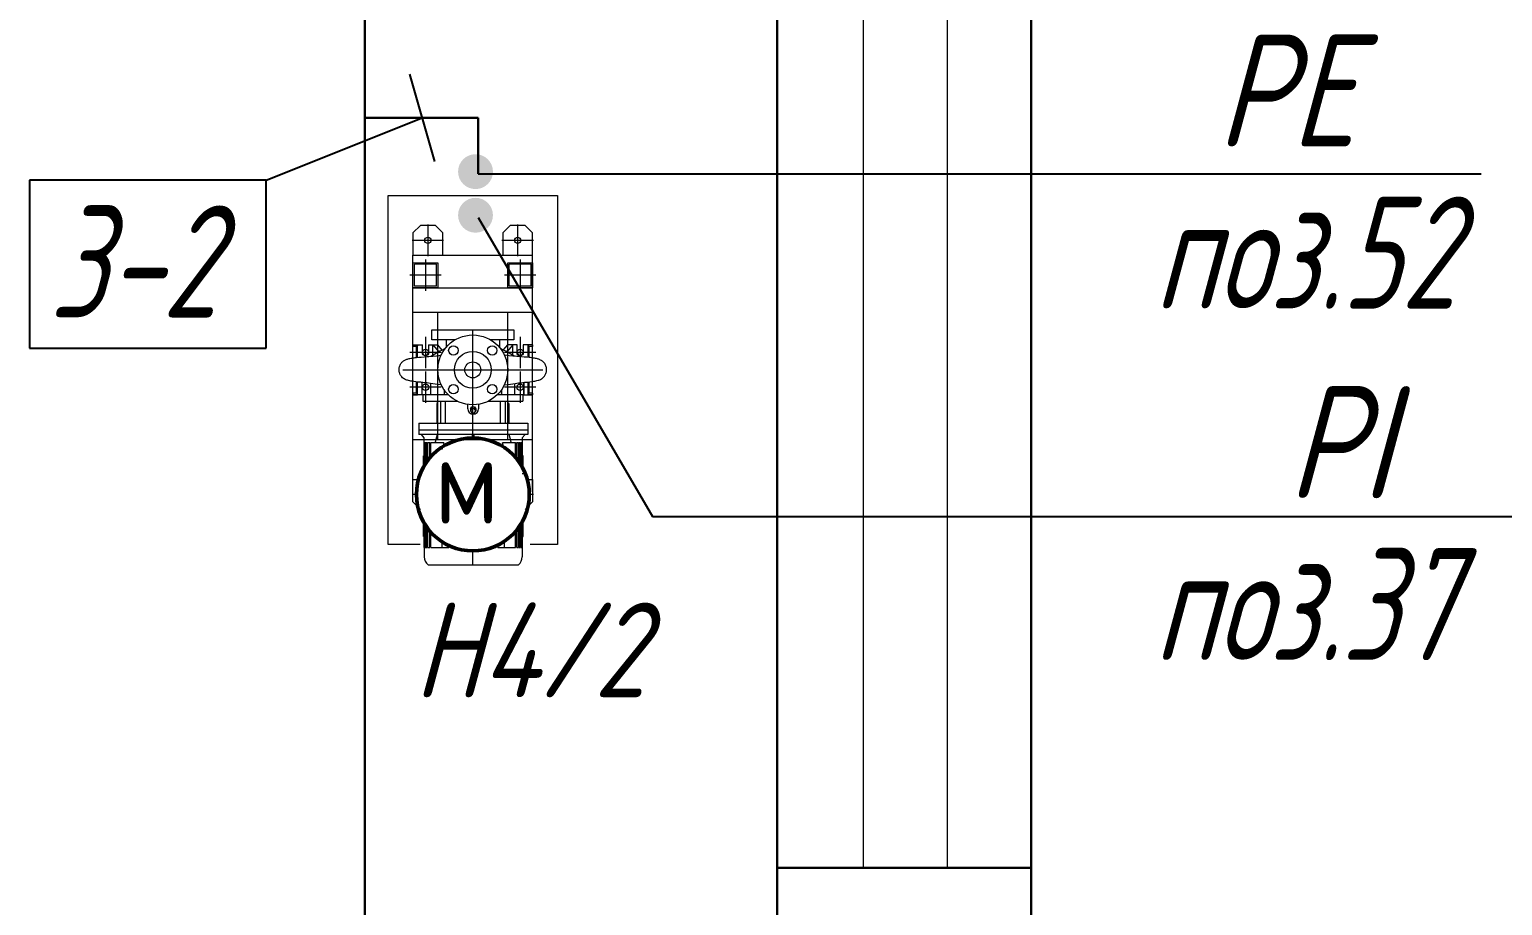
# Model space of a CAD drawing. Header units: millimetres. Extents: x 409 to 1826, y -2285 to 789.
# Drawn here: x 1074.5 to 1133.6, y 512.1 to 547.3 of the extents above; entities that cross this region are included whole.
import ezdxf

# ---------------------------------------------------------------- set-up
doc = ezdxf.new("R2010")
doc.units = ezdxf.units.MM
doc.linetypes.add('осевая', pattern=[50.8, 31.75, -6.35, 6.35, -6.35])
for name, color, linetype, lineweight in [('1-основная-050 ж', 2, 'Continuous', 50), ('7-тонкая-текст.-02', 4, 'Continuous', 30), ('7-тонкая.текст-02', 4, 'Continuous', 30), ('Visible (ISO)', 7, 'Continuous', 50), ('АР_Стены наружные', 7, 'Continuous', 30), ('Опора', 22, 'Continuous', 15), ('осевая', 33, 'осевая', 13), ('Тонкая - 018', 254, 'Continuous', 18)]:
    doc.layers.add(name, color=color, linetype=linetype, lineweight=lineweight)
doc.layers.add('ТХ_Оси труб.', color=3, linetype='осевая')
doc.styles.add('2', font='simplex.shx', dxfattribs={"width": 0.8, "oblique": 15, "height": 3.5})
doc.styles.add('GOST тип А', font='GOST_A.TTF', dxfattribs={"oblique": 15})
doc.styles.get("Standard").update_dxf_attribs({"font": 'GOST_A.TTF', "oblique": 15})

msp = doc.modelspace()

# ---------------------------------------------------------------- hatches: boundary and pattern name
for points in [[(1093.096, 541.588, -1), (1091.696, 541.588, -1)], [(1093.096, 539.838, -1), (1091.696, 539.838, -1)]]:
    msp.add_hatch(color=7).paths.add_polyline_path(points)

# ---------------------------------------------------------------- linework, layer by layer
for p, q in [((1089.75, 545.5), (1090.75, 542)), ((1084, 541.25), (1090.25, 543.75)), ((1092.5, 541.5), (1119.25, 541.5)), ((1119.25, 541.5), (1125.25, 541.5)), ((1125.25, 541.5), (1132.75, 541.5)), ((1074.5, 541.25), (1074.5, 534.5)), ((1084, 541.25), (1074.5, 541.25)), ((1084, 534.5), (1084, 541.25)), ((1092.5, 539.75), (1099.5, 527.75)), ((1074.5, 534.5), (1084, 534.5)), ((1099.5, 527.75), (1136.5, 527.75))]:
    msp.add_line(p, q)
at = {"lineweight": 30}
for p, q in [((1092.5, 543.75), (1087.961, 543.75)), ((1092.5, 541.5), (1092.5, 543.75))]:
    msp.add_line(p, q, dxfattribs=at)
at = {"color": 7, "lineweight": 13}
for p, q in [((1088.886, 526.624), (1088.886, 540.624)), ((1088.886, 540.624), (1095.686, 540.624)), ((1095.686, 540.624), (1095.686, 526.624)), ((1090.171, 526.624), (1088.886, 526.624)), ((1095.686, 526.624), (1094.586, 526.624))]:
    msp.add_line(p, q, dxfattribs=at)
at = {"layer": '1-основная-050 ж', "color": 7, "lineweight": 30, "ltscale": 0.5}
msp.add_line((1087.961, 602.121), (1087.961, 491.722), dxfattribs=at)
at = {"layer": '1-основная-050 ж', "color": 7, "ltscale": 0.1}
msp.add_circle((1092.289, 528.633), 2.265, dxfattribs=at)
at = {"layer": 'Visible (ISO)', "color": 7, "lineweight": 13}
for p, q in [((1090.637, 535.233), (1093.937, 535.233)), ((1090.637, 534.833), (1090.637, 535.233)), ((1093.937, 535.233), (1093.937, 534.833)), ((1089.887, 534.633), (1090.067, 534.633)), ((1089.887, 534.573), (1089.887, 534.633)), ((1090.022, 534.573), (1089.887, 534.573)), ((1089.887, 534.112), (1089.887, 534.573)), ((1090.067, 534.603), (1090.022, 534.573)), ((1090.022, 534.129), (1090.022, 534.573)), ((1090.067, 534.633), (1090.267, 534.633)), ((1090.067, 534.633), (1090.067, 534.603)), ((1090.067, 534.134), (1090.067, 534.603)), ((1090.267, 534.333), (1090.267, 534.633)), ((1090.507, 534.633), (1090.507, 534.333)), ((1090.507, 534.633), (1090.679, 534.633)), ((1091.566, 534.833), (1090.637, 534.833)), ((1090.679, 534.214), (1090.679, 534.633)), ((1090.679, 534.633), (1090.887, 534.633)), ((1090.679, 534.633), (1090.919, 534.356)), ((1091.064, 534.428), (1090.887, 534.633)), ((1091.215, 534.833), (1091.215, 534.534)), ((1093.937, 534.833), (1093.008, 534.833)), ((1093.359, 534.833), (1093.359, 534.534)), ((1093.51, 534.428), (1093.687, 534.633)), ((1093.895, 534.633), (1093.656, 534.356)), ((1093.895, 534.633), (1093.687, 534.633)), ((1094.067, 534.633), (1093.895, 534.633)), ((1093.895, 534.214), (1093.895, 534.633)), ((1094.067, 534.333), (1094.067, 534.633)), ((1094.307, 534.633), (1094.307, 534.333)), ((1094.507, 534.633), (1094.307, 534.633)), ((1094.687, 534.633), (1094.507, 534.633)), ((1094.507, 534.603), (1094.507, 534.633)), ((1094.552, 534.573), (1094.507, 534.603)), ((1094.507, 534.134), (1094.507, 534.603)), ((1094.687, 534.573), (1094.552, 534.573)), ((1094.552, 534.129), (1094.552, 534.573)), ((1094.687, 534.633), (1094.687, 534.573)), ((1094.687, 534.112), (1094.687, 534.573)), ((1089.887, 532.693), (1089.887, 533.17)), ((1090.022, 532.693), (1090.022, 533.152)), ((1090.067, 532.633), (1090.067, 533.147)), ((1090.242, 533.131), (1090.242, 532.645)), ((1090.249, 533.13), (1090.249, 532.645)), ((1094.326, 533.13), (1094.326, 532.645)), ((1094.332, 533.131), (1094.332, 532.645)), ((1094.507, 532.633), (1094.507, 533.147)), ((1094.552, 532.693), (1094.552, 533.152)), ((1094.687, 532.693), (1094.687, 533.17)), ((1089.887, 532.633), (1089.887, 532.693)), ((1089.887, 532.693), (1089.887, 532.633)), ((1090.022, 532.693), (1089.887, 532.693)), ((1090.277, 532.633), (1089.887, 532.633)), ((1089.887, 532.633), (1090.067, 532.633)), ((1090.067, 532.663), (1090.022, 532.693)), ((1090.067, 532.633), (1090.067, 532.663)), ((1090.249, 532.645), (1090.242, 532.645)), ((1090.249, 532.645), (1090.285, 532.645)), ((1090.277, 532.645), (1090.277, 532.383)), ((1090.285, 532.645), (1091.295, 532.645)), ((1090.594, 533.088), (1090.594, 532.645)), ((1091.132, 532.843), (1091.132, 532.645)), ((1091.158, 532.645), (1091.132, 532.645)), ((1093.279, 532.645), (1094.289, 532.645)), ((1093.443, 532.645), (1093.416, 532.645)), ((1093.443, 532.843), (1093.443, 532.645)), ((1093.98, 532.645), (1093.98, 533.088)), ((1094.289, 532.645), (1094.326, 532.645)), ((1094.297, 532.645), (1094.297, 532.383)), ((1094.297, 532.633), (1094.687, 532.633)), ((1094.332, 532.645), (1094.326, 532.645)), ((1094.552, 532.693), (1094.507, 532.663)), ((1094.507, 532.663), (1094.507, 532.633)), ((1094.687, 532.633), (1094.507, 532.633)), ((1094.687, 532.693), (1094.552, 532.693)), ((1094.687, 532.693), (1094.687, 532.633)), ((1094.687, 532.633), (1094.687, 532.693)), ((1090.277, 532.383), (1091.657, 532.383)), ((1090.838, 532.283), (1090.866, 532.283)), ((1090.838, 532.283), (1090.838, 531.497)), ((1090.866, 531.497), (1090.866, 532.383)), ((1090.99, 532.383), (1090.99, 531.497)), ((1091.177, 532.383), (1091.177, 531.497)), ((1092.083, 532.073), (1092.083, 532.248)), ((1092.201, 532.073), (1092.251, 532.155)), ((1092.201, 532.073), (1092.201, 531.989)), ((1092.251, 532.071), (1092.201, 531.989)), ((1092.201, 531.989), (1092.251, 531.907)), ((1092.251, 532.155), (1092.251, 532.071)), ((1092.251, 532.155), (1092.352, 532.155)), ((1092.352, 532.071), (1092.251, 532.071)), ((1092.352, 532.155), (1092.352, 532.071)), ((1092.352, 532.155), (1092.403, 532.073)), ((1092.403, 531.989), (1092.352, 532.071)), ((1092.352, 531.907), (1092.403, 531.989)), ((1092.403, 532.073), (1092.403, 531.989)), ((1092.52, 532.248), (1092.52, 532.073)), ((1092.918, 532.383), (1094.297, 532.383)), ((1093.398, 531.497), (1093.398, 532.383)), ((1093.585, 532.383), (1093.585, 531.497)), ((1093.708, 531.497), (1093.708, 532.383)), ((1093.708, 532.283), (1093.737, 532.283)), ((1093.737, 532.283), (1093.737, 531.497)), ((1090.119, 531.497), (1094.489, 531.497)), ((1090.119, 531.497), (1090.119, 531.223)), ((1092.251, 531.907), (1092.352, 531.907)), ((1094.489, 531.497), (1094.489, 531.223)), ((1090.119, 531.223), (1094.489, 531.223)), ((1090.119, 531.223), (1094.489, 531.223)), ((1090.119, 531.223), (1090.119, 531.035)), ((1094.489, 531.035), (1090.119, 531.035)), ((1090.337, 530.908), (1090.223, 531.035)), ((1090.337, 530.698), (1090.337, 530.908)), ((1092.265, 531.035), (1092.265, 530.908)), ((1092.265, 530.908), (1092.343, 530.908)), ((1092.343, 530.908), (1092.343, 531.035)), ((1094.385, 531.035), (1094.27, 530.908)), ((1094.27, 530.908), (1094.27, 530.698)), ((1094.489, 531.223), (1094.489, 531.035)), ((1090.337, 530.186), (1090.306, 530.186)), ((1090.306, 529.727), (1090.306, 530.186)), ((1090.338, 530.698), (1090.337, 530.698)), ((1090.337, 530.698), (1090.337, 529.782)), ((1090.338, 529.782), (1090.338, 530.698)), ((1090.347, 530.698), (1090.357, 530.698)), ((1090.347, 529.798), (1090.347, 530.698)), ((1090.357, 529.814), (1090.357, 530.698)), ((1090.385, 530.698), (1090.357, 530.698)), ((1090.385, 530.698), (1090.405, 530.698)), ((1090.385, 529.86), (1090.385, 530.698)), ((1090.405, 529.89), (1090.405, 530.698)), ((1090.454, 530.698), (1090.405, 530.698)), ((1090.454, 530.698), (1090.485, 530.698)), ((1090.454, 529.961), (1090.454, 530.698)), ((1090.485, 530.002), (1090.485, 530.698)), ((1090.558, 530.698), (1090.485, 530.698)), ((1090.558, 530.698), (1090.601, 530.698)), ((1090.558, 530.093), (1090.558, 530.698)), ((1090.601, 530.143), (1090.601, 530.698)), ((1091.129, 530.698), (1090.601, 530.698)), ((1091.242, 530.642), (1091.242, 530.661)), ((1091.321, 530.698), (1091.399, 530.698)), ((1091.321, 530.661), (1091.321, 530.698)), ((1093.208, 530.698), (1093.287, 530.698)), ((1093.208, 530.661), (1093.208, 530.698)), ((1093.287, 530.661), (1093.287, 530.698)), ((1093.365, 530.661), (1093.365, 530.626)), ((1094.007, 530.698), (1093.479, 530.698)), ((1094.007, 530.698), (1094.05, 530.698)), ((1094.007, 530.109), (1094.007, 530.698)), ((1094.05, 530.057), (1094.05, 530.698)), ((1094.123, 530.698), (1094.05, 530.698)), ((1094.123, 530.698), (1094.153, 530.698)), ((1094.123, 529.962), (1094.123, 530.698)), ((1094.153, 529.919), (1094.153, 530.698)), ((1094.203, 530.698), (1094.153, 530.698)), ((1094.203, 530.698), (1094.222, 530.698)), ((1094.203, 529.844), (1094.203, 530.698)), ((1094.222, 529.813), (1094.222, 530.698)), ((1094.251, 530.698), (1094.222, 530.698)), ((1094.251, 530.698), (1094.261, 530.698)), ((1094.251, 529.764), (1094.251, 530.698)), ((1094.261, 529.748), (1094.261, 530.698)), ((1094.27, 529.731), (1094.27, 530.698)), ((1094.27, 530.698), (1094.27, 530.698)), ((1094.27, 530.698), (1094.27, 529.73)), ((1094.302, 530.186), (1094.27, 530.186)), ((1094.302, 529.672), (1094.302, 530.186)), ((1094.302, 529.462), (1094.27, 529.462)), ((1090.306, 526.94), (1090.306, 527.54)), ((1090.337, 527.485), (1090.337, 526.123)), ((1090.338, 526.503), (1090.338, 527.484)), ((1090.347, 526.503), (1090.347, 527.468)), ((1090.357, 526.503), (1090.357, 527.453)), ((1090.385, 526.503), (1090.385, 527.407)), ((1090.405, 526.503), (1090.405, 527.377)), ((1090.454, 526.503), (1090.454, 527.306)), ((1090.485, 526.503), (1090.485, 527.265)), ((1094.05, 526.503), (1094.05, 527.209)), ((1094.123, 526.503), (1094.123, 527.304)), ((1094.153, 526.503), (1094.153, 527.347)), ((1094.203, 526.503), (1094.203, 527.422)), ((1094.222, 526.503), (1094.222, 527.454)), ((1094.251, 526.503), (1094.251, 527.502)), ((1094.261, 526.503), (1094.261, 527.519)), ((1094.27, 526.503), (1094.27, 527.536)), ((1094.27, 527.536), (1094.27, 526.123)), ((1094.302, 526.94), (1094.302, 527.595)), ((1090.306, 526.94), (1090.337, 526.94)), ((1090.558, 526.503), (1090.558, 527.174)), ((1090.601, 526.503), (1090.601, 527.124)), ((1091.044, 526.741), (1091.044, 526.503)), ((1093.287, 526.503), (1093.287, 526.6)), ((1093.563, 526.503), (1093.563, 526.761)), ((1094.007, 526.503), (1094.007, 527.158)), ((1094.27, 526.94), (1094.302, 526.94)), ((1090.338, 526.503), (1090.347, 526.503)), ((1090.357, 526.503), (1090.385, 526.503)), ((1090.405, 526.503), (1090.454, 526.503)), ((1090.485, 526.503), (1090.558, 526.503)), ((1090.601, 526.503), (1091.321, 526.503)), ((1091.321, 526.503), (1091.321, 526.586)), ((1091.399, 526.503), (1091.399, 526.551)), ((1091.399, 526.503), (1091.557, 526.503)), ((1093.051, 526.503), (1093.208, 526.503)), ((1093.208, 526.503), (1093.208, 526.564)), ((1093.287, 526.503), (1094.007, 526.503)), ((1094.05, 526.503), (1094.123, 526.503)), ((1094.153, 526.503), (1094.203, 526.503)), ((1094.222, 526.503), (1094.251, 526.503)), ((1094.261, 526.503), (1094.27, 526.503)), ((1090.491, 525.811), (1094.117, 525.811))]:
    msp.add_line(p, q, dxfattribs=at)
for centre, radius in [((1092.287, 533.633), 1.4), ((1091.509, 534.411), 0.19), ((1092.287, 533.633), 0.74), ((1093.065, 534.411), 0.19), ((1092.287, 533.633), 0.32), ((1091.509, 532.855), 0.19), ((1093.065, 532.855), 0.19)]:
    msp.add_circle(centre, radius, dxfattribs=at)
for centre, radius, start, end in [((1090.387, 534.333), 0.12, 180, 0), ((1092.287, 531.774), 2.922, 112.5291, 124.50272), ((1092.287, 531.774), 2.922, 55.49728, 67.4709), ((1094.187, 534.333), 0.12, 180, 0), ((1092.302, 532.073), 0.218, 180, 0), ((1090.731, 526.123), 0.393, 180, 232.42421), ((1093.877, 526.123), 0.393, 307.57579, 0)]:
    msp.add_arc(centre, radius, start, end, dxfattribs=at)
for points in [[(1091.023, 533.032), (1090.292, 533.128), (1090.233, 533.132), (1090.041, 533.148), (1089.939, 533.161), (1089.784, 533.186), (1089.731, 533.195), (1089.649, 533.219), (1089.628, 533.225), (1089.581, 533.245), (1089.558, 533.256), (1089.513, 533.284), (1089.491, 533.3), (1089.449, 533.339), (1089.428, 533.361), (1089.387, 533.418), (1089.368, 533.454), (1089.338, 533.534), (1089.329, 533.579), (1089.326, 533.669), (1089.331, 533.716), (1089.357, 533.804), (1089.377, 533.847), (1089.428, 533.921), (1089.459, 533.954), (1089.506, 533.991), (1089.52, 534.001), (1089.555, 534.023), (1089.576, 534.033), (1089.609, 534.048), (1089.624, 534.053), (1089.657, 534.065), (1089.674, 534.07), (1089.742, 534.087), (1089.791, 534.096), (1089.903, 534.114), (1089.962, 534.122), (1090.14, 534.142), (1090.29, 534.154), (1090.445, 534.164), (1090.446, 534.164), (1091.016, 534.219)], [(1093.552, 533.032), (1094.282, 533.128), (1094.342, 533.132), (1094.533, 533.148), (1094.636, 533.161), (1094.79, 533.186), (1094.844, 533.195), (1094.925, 533.219), (1094.946, 533.225), (1094.993, 533.245), (1095.016, 533.256), (1095.061, 533.284), (1095.083, 533.3), (1095.126, 533.339), (1095.146, 533.361), (1095.188, 533.418), (1095.207, 533.454), (1095.236, 533.534), (1095.245, 533.579), (1095.249, 533.669), (1095.243, 533.716), (1095.218, 533.804), (1095.197, 533.847), (1095.147, 533.921), (1095.115, 533.954), (1095.069, 533.991), (1095.054, 534.001), (1095.019, 534.023), (1094.999, 534.033), (1094.965, 534.048), (1094.951, 534.053), (1094.918, 534.065), (1094.9, 534.07), (1094.833, 534.087), (1094.783, 534.096), (1094.671, 534.114), (1094.612, 534.122), (1094.435, 534.142), (1094.285, 534.154), (1094.129, 534.164), (1094.128, 534.164), (1093.559, 534.219)]]:
    msp.add_open_spline(points, degree=3, knots=[0.991028, 0.991028, 0.991028, 0.991028, 2.309248, 2.309248, 5.540259, 5.540259, 8.269099, 8.269099, 9.120029, 9.120029, 9.69647, 9.69647, 10.193736, 10.193736, 10.72663, 10.72663, 11.415598, 11.415598, 12.184885, 12.184885, 12.973734, 12.973734, 13.763298, 13.763298, 14.53476, 14.53476, 14.862615, 14.862615, 15.371513, 15.371513, 15.856622, 15.856622, 16.639947, 16.639947, 18.985713, 18.985713, 20.993304, 20.993304, 24.198958, 24.198958, 24.21666, 24.21666, 24.21666, 24.21666], dxfattribs=at)
for points, weights in [([(1090.856, 531.035), (1090.815, 530.871), (1090.772, 530.698)], [1, 1.00040038941, 1]), ([(1093.836, 530.698), (1093.792, 530.871), (1093.751, 531.035)], [1, 1.00040038809, 1]), ([(1091.129, 530.698), (1091.087, 530.572), (1091.044, 530.436)], [1, 1.00036267112, 1]), ([(1093.563, 530.436), (1093.52, 530.572), (1093.479, 530.698)], [1, 1.00036267113, 1])]:
    msp.add_rational_spline(points, weights, degree=2, dxfattribs=at)
at = {"layer": 'АР_Стены наружные', "ltscale": 1000}
for p, q in [((1114.695, 242.732), (1114.695, 670.125)), ((1104.495, 242.732), (1104.495, 613.621))]:
    msp.add_line(p, q, dxfattribs=at)
at = {"layer": 'АР_Стены наружные', "ltscale": 0.1}
msp.add_line((1104.495, 513.65), (1114.695, 513.65), dxfattribs=at)
at = {"layer": 'Опора', "color": 7, "lineweight": 13, "ltscale": 2}
for p, q in [((1089.887, 539.131), (1090.187, 539.431)), ((1089.887, 539.131), (1090.187, 539.431)), ((1089.887, 539.131), (1089.887, 538.231)), ((1089.887, 539.131), (1089.887, 538.231)), ((1090.787, 539.431), (1090.187, 539.431)), ((1090.787, 539.431), (1090.187, 539.431)), ((1090.787, 539.431), (1091.087, 539.131)), ((1090.787, 539.431), (1091.087, 539.131)), ((1091.087, 538.231), (1091.087, 539.131)), ((1091.087, 538.231), (1091.087, 539.131)), ((1093.487, 539.131), (1093.787, 539.431)), ((1093.487, 539.131), (1093.787, 539.431)), ((1093.487, 539.131), (1093.487, 538.231)), ((1093.487, 539.131), (1093.487, 538.231)), ((1094.387, 539.431), (1093.787, 539.431)), ((1094.387, 539.431), (1093.787, 539.431)), ((1094.387, 539.431), (1094.687, 539.131)), ((1094.387, 539.431), (1094.687, 539.131)), ((1094.687, 538.231), (1094.687, 539.131)), ((1094.687, 538.231), (1094.687, 539.131)), ((1089.887, 538.231), (1094.687, 538.231)), ((1089.887, 536.631), (1089.887, 538.231)), ((1089.887, 538.231), (1094.687, 538.231)), ((1089.887, 536.631), (1089.887, 538.231)), ((1089.947, 536.991), (1089.947, 537.871)), ((1090.827, 537.871), (1089.947, 537.871)), ((1089.947, 536.991), (1089.947, 537.871)), ((1090.827, 537.871), (1089.947, 537.871)), ((1090.827, 536.991), (1090.827, 537.871)), ((1090.827, 536.991), (1090.827, 537.871)), ((1093.747, 536.991), (1093.747, 537.871)), ((1094.627, 537.871), (1093.747, 537.871)), ((1093.747, 536.991), (1093.747, 537.871)), ((1094.627, 537.871), (1093.747, 537.871)), ((1094.627, 536.991), (1094.627, 537.871)), ((1094.627, 536.991), (1094.627, 537.871)), ((1094.687, 536.631), (1094.687, 538.231)), ((1094.687, 536.631), (1094.687, 538.231)), ((1089.887, 536.931), (1094.687, 536.931)), ((1089.887, 536.931), (1094.687, 536.931)), ((1090.827, 536.991), (1089.947, 536.991)), ((1090.827, 536.991), (1089.947, 536.991)), ((1094.627, 536.991), (1093.747, 536.991)), ((1094.627, 536.991), (1093.747, 536.991)), ((1089.887, 528.733), (1089.887, 536.631)), ((1089.887, 528.733), (1089.887, 536.631)), ((1094.687, 528.733), (1094.687, 536.631)), ((1094.687, 528.733), (1094.687, 536.631)), ((1094.687, 535.931), (1089.887, 535.931)), ((1094.687, 535.931), (1089.887, 535.931)), ((1090.887, 530.833), (1090.887, 535.931)), ((1090.887, 530.833), (1090.887, 535.931)), ((1093.687, 530.833), (1093.687, 535.931)), ((1093.687, 530.833), (1093.687, 535.931)), ((1089.887, 530.833), (1094.687, 530.833)), ((1089.887, 530.833), (1094.687, 530.833)), ((1089.887, 529.233), (1090.105, 529.233)), ((1089.887, 528.333), (1089.887, 529.233)), ((1089.887, 529.233), (1090.105, 529.233)), ((1089.887, 528.333), (1089.887, 529.233)), ((1094.473, 529.233), (1094.687, 529.233)), ((1094.473, 529.233), (1094.687, 529.233)), ((1094.687, 529.233), (1094.687, 528.333)), ((1094.687, 529.233), (1094.687, 528.333)), ((1089.887, 528.333), (1090.187, 528.033)), ((1089.887, 528.333), (1090.187, 528.033)), ((1094.387, 528.033), (1094.687, 528.333)), ((1094.387, 528.033), (1094.687, 528.333))]:
    msp.add_line(p, q, dxfattribs=at)
for points in [[(1090.887, 537.931), (1090.887, 536.931), (1089.887, 536.931), (1089.887, 537.931)], [(1090.887, 537.931), (1090.887, 536.931), (1089.887, 536.931), (1089.887, 537.931)], [(1094.687, 537.931), (1094.687, 536.931), (1093.687, 536.931), (1093.687, 537.931)], [(1094.687, 537.931), (1094.687, 536.931), (1093.687, 536.931), (1093.687, 537.931)]]:
    msp.add_lwpolyline(points, close=True, dxfattribs=at)
for centre in [(1090.487, 538.831), (1090.487, 538.831), (1094.087, 538.831), (1094.087, 538.831), (1090.387, 534.333), (1090.387, 534.333), (1094.187, 534.333), (1094.187, 534.333), (1090.387, 532.933), (1090.387, 532.933), (1094.187, 532.933), (1094.187, 532.933)]:
    msp.add_circle(centre, 0.13, dxfattribs=at)
at = {"layer": 'осевая', "color": 7, "lineweight": 13, "ltscale": 300}
for p, q in [((1092.287, 530.898), (1092.287, 535.233)), ((1092.287, 525.811), (1092.287, 526.369))]:
    msp.add_line(p, q, dxfattribs=at)
at = {"layer": 'осевая', "color": 7, "lineweight": 13}
msp.add_line((1089.479, 533.633), (1095.096, 533.633), dxfattribs=at)
at = {"layer": 'Тонкая - 018', "ltscale": 0.1}
for p, q in [((1107.953, 593.348), (1107.953, 513.65)), ((1111.317, 593.348), (1111.317, 513.65))]:
    msp.add_line(p, q, dxfattribs=at)
at = {"layer": 'ТХ_Оси труб.', "color": 7, "lineweight": 13, "ltscale": 3}
for p, q in [((1090.487, 539.461), (1090.487, 538.201)), ((1090.487, 539.461), (1090.487, 538.201)), ((1094.087, 539.461), (1094.087, 538.201)), ((1094.087, 539.461), (1094.087, 538.201)), ((1091.117, 538.831), (1089.857, 538.831)), ((1091.117, 538.831), (1089.857, 538.831)), ((1094.717, 538.831), (1093.457, 538.831)), ((1094.717, 538.831), (1093.457, 538.831)), ((1090.387, 538.061), (1090.387, 536.801)), ((1090.387, 538.061), (1090.387, 536.801)), ((1094.187, 538.061), (1094.187, 536.801)), ((1094.187, 538.061), (1094.187, 536.801)), ((1091.017, 537.431), (1089.757, 537.431)), ((1091.017, 537.431), (1089.757, 537.431)), ((1094.817, 537.431), (1093.557, 537.431)), ((1094.817, 537.431), (1093.557, 537.431)), ((1090.387, 534.963), (1090.387, 533.703)), ((1090.387, 534.963), (1090.387, 533.703)), ((1094.187, 534.963), (1094.187, 533.703)), ((1094.187, 534.963), (1094.187, 533.703)), ((1091.017, 534.333), (1089.757, 534.333)), ((1091.017, 534.333), (1089.757, 534.333)), ((1094.817, 534.333), (1093.557, 534.333)), ((1094.817, 534.333), (1093.557, 534.333)), ((1090.387, 533.563), (1090.387, 532.303)), ((1090.387, 533.563), (1090.387, 532.303)), ((1094.187, 533.563), (1094.187, 532.303)), ((1094.187, 533.563), (1094.187, 532.303)), ((1091.017, 532.933), (1089.757, 532.933)), ((1091.017, 532.933), (1089.757, 532.933)), ((1094.817, 532.933), (1093.557, 532.933)), ((1094.817, 532.933), (1093.557, 532.933)), ((1090.024, 528.633), (1089.857, 528.633)), ((1090.024, 528.633), (1089.857, 528.633)), ((1094.717, 528.633), (1094.554, 528.633)), ((1094.717, 528.633), (1094.554, 528.633))]:
    msp.add_line(p, q, dxfattribs=at)

# ---------------------------------------------------------------- texts
at = {"layer": '7-тонкая-текст.-02', "color": 7, "ltscale": 0.5, "style": 'GOST тип А', "oblique": 15}
for s, p in [('РE', (1122.122, 542.586)), ('РI', (1124.966, 528.481))]:
    msp.add_text(s, height=4.5, dxfattribs=at).set_placement(p)
at = {"layer": '7-тонкая-текст.-02', "color": 7, "ltscale": 0.5, "style": 'GOST тип А', "oblique": 15, "width": 0.9}
for s, p in [('поз.52', (1119.621, 536.086)), ('поз.37', (1119.612, 521.981))]:
    msp.add_text(s, height=4.5, dxfattribs=at).set_placement(p)
at = {"layer": '7-тонкая-текст.-02', "color": 7, "ltscale": 0.1, "style": '2', "width": 0.8}
msp.add_text('м', height=3.5, dxfattribs=at).set_placement((1090.759, 527.466))
at = {"layer": '7-тонкая.текст-02', "color": 7, "oblique": 15, "width": 0.9}
msp.add_text('3-2', height=4.5, dxfattribs=at).set_placement((1075.286, 535.73))
at = {"layer": '7-тонкая.текст-02', "color": 7, "style": 'GOST тип А', "oblique": 15}
msp.add_text('Н4/2', height=3.8, dxfattribs=at).set_placement((1089.918, 520.492))

doc.saveas('drawing.dxf')
